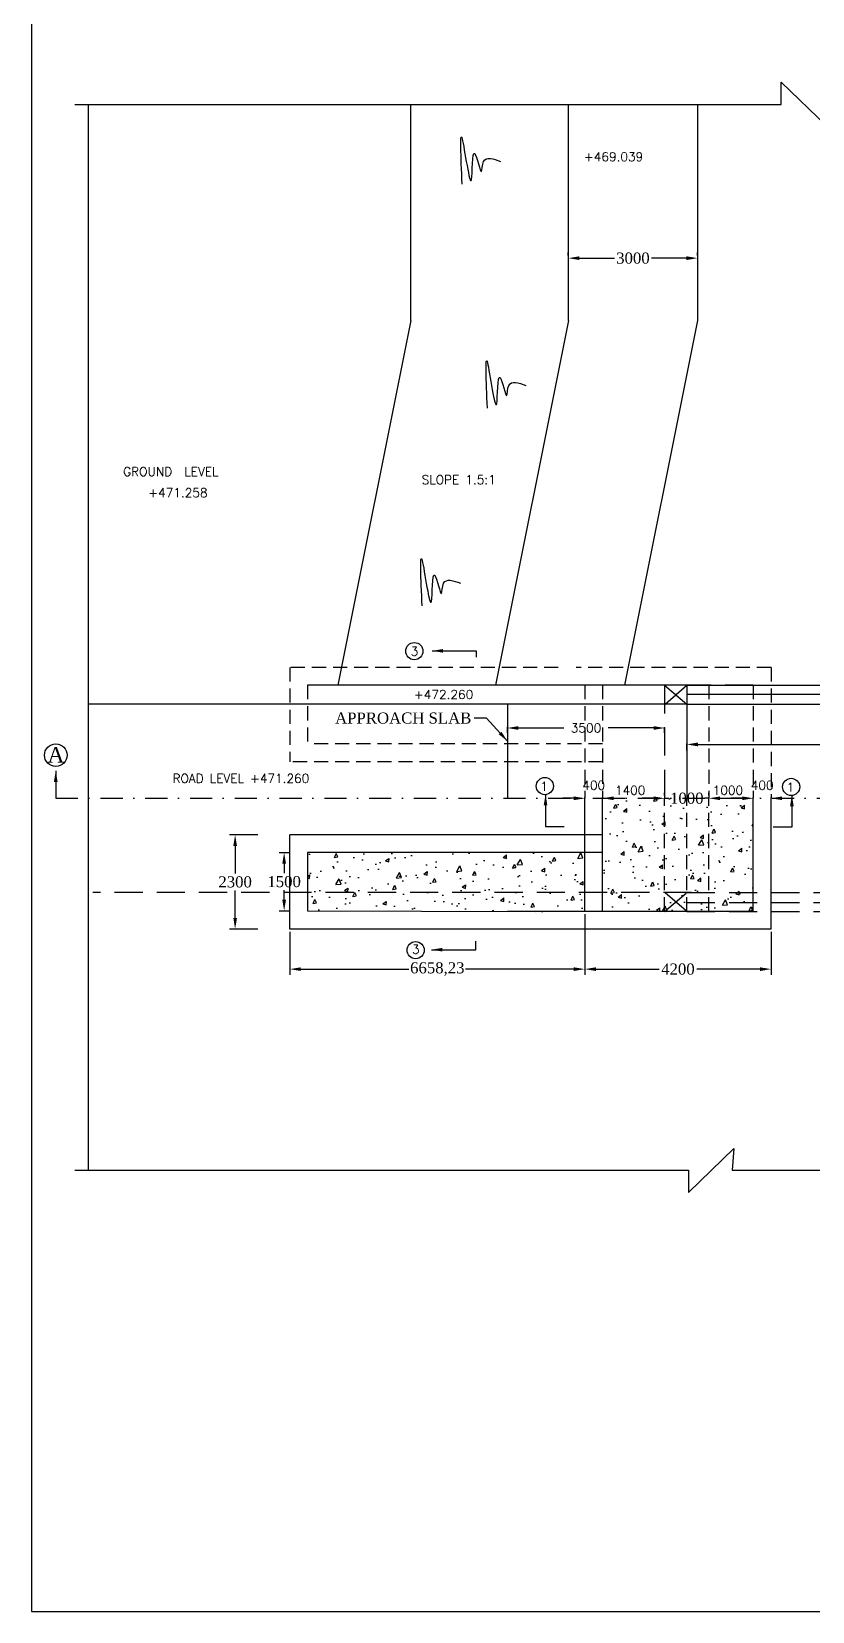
# Model space of a CAD drawing. Header units: millimetres. Extents: x 173 to 1182, y 876 to 1915.
# Drawn here: x 173.3 to 349.4, y 876.3 to 1232.5 of the extents above; entities that cross this region are included whole.
import ezdxf

# ---------------------------------------------------------------- set-up
doc = ezdxf.new("R2010")
doc.units = ezdxf.units.MM
doc.linetypes.add('DASHDOTX2', pattern=[2, 1, -0.5, 0, -0.5])
doc.linetypes.add('HIDDEN', pattern=[9.525, 6.35, -3.175])
doc.styles.add('ROMANS', font='romans')
doc.styles.get("Standard").update_dxf_attribs({"font": 'times.ttf'})
doc.styles.add('TIMES NEW ROMAN', font='times.ttf')
doc.dimstyles.new('ISO-25', dxfattribs={"dimtxt": 2.5, "dimasz": 2.5, "dimexe": 1.25, "dimexo": 0.625, "dimtad": 0, "dimtih": 1, "dimtoh": 1, "dimlfac": 100, "dimtxsty": 'TIMES NEW ROMAN', "dimcen": 2.5, "dimadec": 0, "dimazin": 0, "dimtfac": 1, "dimtmove": 0, "dimatfit": 3, "dimfxl": 1, "dimarcsym": 0})
doc.dimstyles.get("Standard").update_dxf_attribs({"dimtxt": 2, "dimasz": 2.5, "dimexe": 0.18, "dimexo": 0.18, "dimgap": 1.5, "dimtad": 0, "dimtih": 1, "dimtoh": 1, "dimdec": 0, "dimlfac": 100, "dimzin": 0, "dimdsep": 46, "dimtxsty": 'ROMANS', "dimcen": 0.09, "dimadec": 0, "dimazin": 0, "dimtfac": 1, "dimtdec": 0, "dimtofl": 0, "dimtmove": 1, "dimatfit": 1, "dimfxl": 1, "dimtolj": 1, "dimtzin": 0, "dimarcsym": 0})
doc.dimstyles.new('STANDARD$0', dxfattribs={"dimscale": 88.888889, "dimtxt": 0.02, "dimasz": 0.02, "dimexe": 0.1, "dimexo": 0.1, "dimgap": 0.09, "dimtad": 2, "dimtih": 1, "dimtoh": 1, "dimdec": 0, "dimzin": 1, "dimdsep": 46, "dimtxsty": 'Standard', "dimcen": 0.09, "dimadec": 0, "dimazin": 0, "dimtfac": 1, "dimtdec": 4, "dimtofl": 0, "dimtmove": 0, "dimatfit": 3, "dimfxl": 1, "dimtolj": 1, "dimtzin": 1, "dimarcsym": 0})

# ---------------------------------------------------------------- blocks, each defined once
blk = doc.blocks.new('*D79')
at = {"color": 0, "lineweight": -2, "transparency": 16777216}
for p, q in [((333.58, 1059.65), (331.08, 1059.65)), ((336.08, 1058.21), (336.08, 1059.83)), ((340.08, 1058.21), (340.08, 1059.83)), ((342.58, 1059.65), (345.08, 1059.65))]:
    blk.add_line(p, q, dxfattribs=at)
at = {"color": 0, "transparency": 16777216}
for points in [[(333.58, 1060.06), (333.58, 1059.23), (336.08, 1059.65)], [(342.58, 1060.06), (342.58, 1059.23), (340.08, 1059.65)]]:
    blk.add_solid(points, dxfattribs=at)
at = {"layer": 'Defpoints', "color": 0, "transparency": 16777216}
for p in [(340.08, 1059.65), (336.08, 1058.03), (340.08, 1058.03)]:
    blk.add_point(p, dxfattribs=at)
at = {"color": 0, "transparency": 16777216, "insert": (338.08, 1062.58), "char_height": 2, "attachment_point": 5, "style": 'ROMANS'}
blk.add_mtext('\\A1;400', dxfattribs=at)
blk = doc.blocks.new('*D103')
at = {"color": 0, "lineweight": -2, "transparency": 16777216}
for p, q in [((313.58, 1059.65), (311.08, 1059.65)), ((316.08, 1060.27), (316.08, 1060.9)), ((316.08, 1059.65), (317.05, 1059.65)), ((326.08, 1059.65), (325.12, 1059.65)), ((326.08, 1060.27), (326.08, 1060.9)), ((328.58, 1059.65), (331.08, 1059.65))]:
    blk.add_line(p, q, dxfattribs=at)
at = {"color": 0, "transparency": 16777216}
for points in [[(313.58, 1060.06), (313.58, 1059.23), (316.08, 1059.65)], [(328.58, 1060.06), (328.58, 1059.23), (326.08, 1059.65)]]:
    blk.add_solid(points, dxfattribs=at)
at = {"layer": 'Defpoints', "color": 0, "transparency": 16777216}
for p in [(316.08, 1059.65), (326.08, 1059.65), (326.08, 1059.65)]:
    blk.add_point(p, dxfattribs=at)
at = {"color": 0, "transparency": 16777216, "insert": (321.08, 1059.65), "char_height": 2.5, "attachment_point": 5, "style": 'TIMES NEW ROMAN'}
blk.add_mtext('1000', dxfattribs=at)
blk = doc.blocks.new('*D80')
at = {"color": 0, "lineweight": -2, "transparency": 16777216}
for p, q in [((321.08, 1070.45), (321.08, 1071.97)), ((323.58, 1071.79), (361.44, 1071.79)), ((409.34, 1071.79), (371.48, 1071.79)), ((411.84, 1070.45), (411.84, 1071.97))]:
    blk.add_line(p, q, dxfattribs=at)
at = {"color": 0, "transparency": 16777216}
for points in [[(323.58, 1072.21), (323.58, 1071.37), (321.08, 1071.79)], [(409.34, 1072.21), (409.34, 1071.37), (411.84, 1071.79)]]:
    blk.add_solid(points, dxfattribs=at)
at = {"layer": 'Defpoints', "color": 0, "transparency": 16777216}
for p in [(321.08, 1070.27), (411.84, 1071.79), (411.84, 1070.27)]:
    blk.add_point(p, dxfattribs=at)
at = {"color": 0, "transparency": 16777216, "insert": (366.46, 1071.79), "char_height": 2, "attachment_point": 5, "style": 'ROMANS'}
blk.add_mtext('\\A1;9000', dxfattribs=at)
blk = doc.blocks.new('*D81')
at = {"color": 0, "lineweight": -2, "transparency": 16777216}
for p, q in [((280.6, 1074.39), (280.6, 1075.68)), ((283.1, 1075.5), (293.32, 1075.5)), ((313.58, 1075.5), (303.37, 1075.5)), ((316.08, 1074.39), (316.08, 1075.68))]:
    blk.add_line(p, q, dxfattribs=at)
at = {"color": 0, "transparency": 16777216}
for points in [[(283.1, 1075.91), (283.1, 1075.08), (280.6, 1075.5)], [(313.58, 1075.91), (313.58, 1075.08), (316.08, 1075.5)]]:
    blk.add_solid(points, dxfattribs=at)
at = {"layer": 'Defpoints', "color": 0, "transparency": 16777216}
for p in [(280.6, 1074.21), (316.08, 1075.5), (316.08, 1074.21)]:
    blk.add_point(p, dxfattribs=at)
at = {"color": 0, "transparency": 16777216, "insert": (298.34, 1075.5), "char_height": 2, "attachment_point": 5, "style": 'ROMANS'}
blk.add_mtext('\\A1;3500', dxfattribs=at)
blk = doc.blocks.new('*D115')
at = {"color": 0, "lineweight": -2, "transparency": 16777216}
for p, q in [((294.35, 1182.08), (294.35, 1182.7)), ((296.85, 1181.45), (304.75, 1181.45)), ((321, 1181.45), (313.1, 1181.45)), ((323.5, 1182.08), (323.5, 1182.7))]:
    blk.add_line(p, q, dxfattribs=at)
at = {"color": 0, "transparency": 16777216}
for points in [[(296.85, 1181.87), (296.85, 1181.03), (294.35, 1181.45)], [(321, 1181.87), (321, 1181.03), (323.5, 1181.45)]]:
    blk.add_solid(points, dxfattribs=at)
at = {"layer": 'Defpoints', "color": 0, "transparency": 16777216}
for p in [(294.35, 1181.45), (323.5, 1181.45), (323.5, 1181.45)]:
    blk.add_point(p, dxfattribs=at)
at = {"color": 0, "transparency": 16777216, "insert": (308.93, 1181.45), "char_height": 2.5, "attachment_point": 5, "style": 'TIMES NEW ROMAN'}
blk.add_mtext('3000', dxfattribs=at)
blk = doc.blocks.new('*D116')
at = {"color": 0, "lineweight": -2, "transparency": 16777216}
for p, q in [((295.58, 1059.65), (293.08, 1059.65)), ((298.08, 1058.21), (298.08, 1059.83)), ((302.08, 1058.21), (302.08, 1059.83)), ((304.58, 1059.65), (307.08, 1059.65))]:
    blk.add_line(p, q, dxfattribs=at)
at = {"color": 0, "transparency": 16777216}
for points in [[(295.58, 1060.06), (295.58, 1059.23), (298.08, 1059.65)], [(304.58, 1060.06), (304.58, 1059.23), (302.08, 1059.65)]]:
    blk.add_solid(points, dxfattribs=at)
at = {"layer": 'Defpoints', "color": 0, "transparency": 16777216}
for p in [(302.08, 1059.65), (298.08, 1058.03), (302.08, 1058.03)]:
    blk.add_point(p, dxfattribs=at)
at = {"color": 0, "transparency": 16777216, "insert": (300.08, 1062.58), "char_height": 2, "attachment_point": 5, "style": 'ROMANS'}
blk.add_mtext('\\A1;400', dxfattribs=at)
blk = doc.blocks.new('*D117')
at = {"color": 0, "lineweight": -2, "transparency": 16777216}
for p, q in [((224.29, 1051.41), (217.93, 1051.41)), ((219.18, 1048.91), (219.18, 1042.68)), ((219.18, 1032.66), (219.18, 1038.88)), ((224.29, 1030.16), (217.93, 1030.16))]:
    blk.add_line(p, q, dxfattribs=at)
at = {"color": 0, "transparency": 16777216}
for points in [[(218.77, 1048.91), (219.6, 1048.91), (219.18, 1051.41)], [(218.77, 1032.66), (219.6, 1032.66), (219.18, 1030.16)]]:
    blk.add_solid(points, dxfattribs=at)
at = {"layer": 'Defpoints', "color": 0, "transparency": 16777216}
for p in [(224.91, 1051.41), (219.18, 1030.16), (224.91, 1030.16)]:
    blk.add_point(p, dxfattribs=at)
at = {"color": 0, "transparency": 16777216, "insert": (219.18, 1040.78), "char_height": 2.5, "attachment_point": 5, "style": 'TIMES NEW ROMAN'}
blk.add_mtext('2300', dxfattribs=at)
blk = doc.blocks.new('*D118')
at = {"color": 0, "lineweight": -2, "transparency": 16777216}
for p, q in [((229.14, 1047.41), (231.49, 1047.41)), ((230.24, 1044.91), (230.24, 1042.74)), ((230.24, 1036.78), (230.24, 1038.95)), ((229.1, 1034.28), (231.49, 1034.28))]:
    blk.add_line(p, q, dxfattribs=at)
at = {"color": 0, "transparency": 16777216}
for points in [[(229.82, 1044.91), (230.66, 1044.91), (230.24, 1047.41)], [(229.82, 1036.78), (230.66, 1036.78), (230.24, 1034.28)]]:
    blk.add_solid(points, dxfattribs=at)
at = {"layer": 'Defpoints', "color": 0, "transparency": 16777216}
for p in [(228.51, 1047.41), (228.47, 1034.28), (230.24, 1034.28)]:
    blk.add_point(p, dxfattribs=at)
at = {"color": 0, "transparency": 16777216, "insert": (230.24, 1040.84), "char_height": 2.5, "attachment_point": 5, "style": 'TIMES NEW ROMAN'}
blk.add_mtext('1500', dxfattribs=at)
blk = doc.blocks.new('*D136')
at = {"color": 0, "lineweight": -2, "transparency": 16777216}
for p, q in [((298.08, 1033.53), (298.08, 1019.87)), ((231.5, 1029.53), (231.5, 1019.87)), ((234, 1021.12), (258.4, 1021.12)), ((295.58, 1021.12), (271.18, 1021.12))]:
    blk.add_line(p, q, dxfattribs=at)
at = {"color": 0, "transparency": 16777216}
for points in [[(234, 1021.53), (234, 1020.7), (231.5, 1021.12)], [(295.58, 1021.53), (295.58, 1020.7), (298.08, 1021.12)]]:
    blk.add_solid(points, dxfattribs=at)
at = {"layer": 'Defpoints', "color": 0, "transparency": 16777216}
for p in [(298.08, 1034.15), (231.5, 1030.16), (298.08, 1021.12)]:
    blk.add_point(p, dxfattribs=at)
at = {"color": 0, "transparency": 16777216, "insert": (264.79, 1021.12), "char_height": 2.5, "attachment_point": 5, "style": 'TIMES NEW ROMAN'}
blk.add_mtext('6658,23', dxfattribs=at)
blk = doc.blocks.new('*D137')
at = {"color": 0, "lineweight": -2, "transparency": 16777216}
for p, q in [((298.08, 1029.52), (298.08, 1019.87)), ((340.08, 1029.52), (340.08, 1019.87)), ((300.58, 1021.12), (314.86, 1021.12)), ((337.58, 1021.12), (323.31, 1021.12))]:
    blk.add_line(p, q, dxfattribs=at)
at = {"color": 0, "transparency": 16777216}
for points in [[(300.58, 1021.53), (300.58, 1020.7), (298.08, 1021.12)], [(337.58, 1021.53), (337.58, 1020.7), (340.08, 1021.12)]]:
    blk.add_solid(points, dxfattribs=at)
at = {"layer": 'Defpoints', "color": 0, "transparency": 16777216}
for p in [(298.08, 1030.15), (340.08, 1030.15), (340.08, 1021.12)]:
    blk.add_point(p, dxfattribs=at)
at = {"color": 0, "transparency": 16777216, "insert": (319.08, 1021.12), "char_height": 2.5, "attachment_point": 5, "style": 'TIMES NEW ROMAN'}
blk.add_mtext('4200', dxfattribs=at)

msp = doc.modelspace()

# ---------------------------------------------------------------- hatches: boundary and pattern name
h = msp.add_hatch()
h.set_pattern_fill('AR-CONC', color=256, scale=0.05, angle=15, style=0)
h.set_pattern_definition([(65, (1310.808, -400.4454), (9.00511, 1.587844), [0.9525, -10.4775]), (10, (1310.808, -400.445), (-4.174553, 8.77125), [0.762, -8.382]), (115.451, (1311.5585, -400.313), (4.8306, 10.359062), [0.8095, -8.9045]), (61.1842, (1310.151, -397.992), (13.63618, 1.47753), [1.42875, -15.71625]), (111.6356, (1311.287, -397.869), (8.26382, 15.02197), [1.21425, -13.35675]), (6.184, (1310.15, -397.992), (8.26385, 15.02196), [1.143, -12.573]), (36, (1311.542, -398.277), (8.64585, -2.977004), [0.9525, -10.4775]), (341, (1311.542, -398.277), (0.60124, 9.695373), [0.762, -8.382]), (86.4514, (1312.262, -398.525), (9.247065, 6.718383), [0.8095, -8.9045]), (52.5, (1310.808, -400.4454), (-0.9450546, 4.123664), [0, -8.2804, 0, -8.509, 0, -8.41375]), (22.5, (1310.808, -400.4454), (1.93071, 5.70306), [0, -4.8514, 0, -8.0899, 0, -3.20675]), (342.5, (1308.0725, -401.1784), (6.622658, 1.4779943), [0, -3.175, 0, -9.906, 0, -13.1445]), (332.5, (1306.846, -401.507), (6.825047, 3.144938), [0, -4.1275, 0, -6.5786, 0, -9.3345])])
h.paths.add_polyline_path([(235.50203, 1047.40504), (235.50203, 1038.39764), (298.08433, 1038.39764), (298.08433, 1047.40504)])
h.paths.add_polyline_path([(286.97085, 1034.14764), (298.08433, 1034.14764), (298.08433, 1038.39764), (235.50203, 1038.39764), (235.50203, 1034.29395)])
h.paths.add_polyline_path([(316.08433, 1038.39764), (316.08433, 1059.65022), (302.08433, 1059.65047), (302.08433, 1038.39764)])
h.paths.add_polyline_path([(316.08433, 1034.14764), (316.08433, 1038.39764), (302.08433, 1038.39764), (302.08433, 1034.14764)])
h.paths.add_polyline_path([(321.08433, 1059.65013), (316.08433, 1059.65022), (316.08433, 1038.39764), (321.08433, 1038.39764)])
h.paths.add_polyline_path([(321.08433, 1038.39764), (322.1528, 1038.39764), (326.08433, 1038.39764), (326.08433, 1059.65003), (321.08433, 1059.65013)])
h.paths.add_polyline_path([(336.08433, 1059.64985), (326.08433, 1059.65003), (326.08433, 1038.39764), (336.08433, 1038.39764)])
h.paths.add_polyline_path([(336.08433, 1036.14764), (336.08433, 1038.39764), (326.08433, 1038.39764), (326.08433, 1036.14764)])
h.paths.add_polyline_path([(336.08433, 1034.14764), (336.08433, 1036.14764), (326.08433, 1036.14764), (326.08433, 1034.14764)])
h.paths.add_polyline_path([(326.08433, 1034.14764), (326.08433, 1036.14764), (321.08433, 1036.14764), (321.08433, 1034.14764)])
h.paths.add_polyline_path([(326.08433, 1036.14764), (326.08433, 1038.39764), (321.08433, 1038.39764), (321.08433, 1036.14764)])
h.paths.add_polyline_path([(321.08433, 1038.39764), (318.61257, 1036.29665), (321.08433, 1034.14764)])
h.paths.add_polyline_path([(321.08433, 1034.14764), (318.61257, 1036.29665), (316.08433, 1034.14764)])
h.paths.add_polyline_path([(318.61257, 1036.29665), (316.19603, 1038.39764), (316.08433, 1038.39764), (316.08433, 1034.14764)])
h.paths.add_polyline_path([(321.08433, 1038.39764), (316.19603, 1038.39764), (318.61257, 1036.29665)])
h.paths.add_polyline_path([(237.37477, 1042.74024), (245.44344, 1042.74024), (245.44344, 1038.94698), (237.37477, 1038.94698)], flags=24)
h.paths.add_polyline_path([(317.04999, 1061.54427), (325.11866, 1061.54427), (325.11866, 1057.75101), (317.04999, 1057.75101)], flags=9)

# ---------------------------------------------------------------- linework, layer by layer
for p, q in [((173.25993, 1471.28119), (173.25993, 876.28119)), ((342.36129, 1221.13095), (352.6592, 1211.22213)), ((342.36129, 1216.11605), (342.36129, 1221.13095)), ((183.03285, 1216.11605), (331.34573, 1216.11605)), ((186.03285, 1216.11605), (186.03285, 975.78222)), ((258.80203, 1167.39764), (258.80203, 1216.11605)), ((294.35295, 1167.39764), (294.35295, 1216.11605)), ((323.50295, 1216.11605), (323.50295, 1167.39764)), ((331.34573, 1216.11605), (342.36129, 1216.11605)), ((258.80203, 1167.39764), (242.35203, 1085.14764)), ((294.35295, 1167.39764), (277.90295, 1085.14764)), ((323.50295, 1167.39764), (307.05295, 1085.14764)), ((316.08433, 1085.14764), (235.50203, 1085.14764)), ((321.08433, 1085.14764), (316.08433, 1085.14764)), ((316.08433, 1085.14764), (321.08433, 1080.89764)), ((316.19603, 1080.89764), (321.08433, 1085.14764)), ((321.08433, 1085.14764), (457.42528, 1085.14764)), ((321.08433, 1085.14764), (321.08433, 1059.64764)), ((321.08433, 1083.14764), (457.42528, 1083.14764)), ((321.08433, 1080.89764), (186.03285, 1080.89764)), ((280.60239, 1080.89764), (280.60213, 1059.65086)), ((321.08433, 1080.89764), (457.42528, 1080.89764)), ((298.08433, 1034.15425), (298.08433, 1059.65425)), ((302.08433, 1034.15425), (302.08433, 1059.65425)), ((336.08433, 1034.14764), (336.08433, 1059.64764)), ((340.08433, 1030.14764), (340.08433, 1059.64764)), ((231.50203, 1030.15504), (231.50203, 1051.40504)), ((302.08433, 1051.40504), (231.50203, 1051.40504)), ((302.08433, 1047.40504), (235.50203, 1047.40504)), ((235.50203, 1047.40504), (235.50203, 1034.29395)), ((235.50203, 1034.29395), (286.97085, 1034.14764)), ((336.08433, 1034.14764), (280.60239, 1034.14764)), ((321.08433, 1034.14764), (316.08433, 1034.14764)), ((292.08433, 1030.15504), (231.50203, 1030.15504)), ((340.08433, 1030.14764), (280.60239, 1030.14764)), ((321.42881, 970.76733), (331.72672, 980.67615)), ((331.72672, 980.67615), (331.34573, 975.78222)), ((183.03285, 975.78222), (321.42881, 975.78222)), ((321.42881, 975.78222), (321.42881, 970.76733)), ((331.34573, 975.78222), (457.42528, 975.78222)), ((173.25993, 876.28119), (1068.25993, 876.28119))]:
    msp.add_line(p, q)
at = {"linetype": 'HIDDEN', "ltscale": 0.5}
for p, q in [((292.08433, 1089.14764), (231.50203, 1089.14764)), ((231.50203, 1089.14764), (231.50203, 1067.89764)), ((340.08433, 1089.14764), (296.08433, 1089.14764)), ((340.08433, 1089.14764), (340.08433, 1059.64764)), ((235.50203, 1085.14764), (235.50203, 1071.89764)), ((298.08433, 1085.14764), (298.08433, 1059.64764)), ((302.08433, 1085.14764), (302.08433, 1059.64764)), ((326.08433, 1085.14764), (326.08433, 1059.64764)), ((336.08433, 1085.14764), (336.08433, 1059.64764)), ((302.08433, 1071.89764), (235.50203, 1071.89764)), ((302.08433, 1067.89764), (231.50203, 1067.89764)), ((316.08433, 1034.14764), (316.08433, 1059.64764)), ((321.08433, 1034.14764), (321.08433, 1059.64764)), ((326.08433, 1034.14764), (326.08433, 1059.64764))]:
    msp.add_line(p, q, dxfattribs=at)
at = {"linetype": 'HIDDEN'}
for p, q in [((336.08433, 1085.14764), (296.08433, 1085.14764)), ((316.08433, 1085.14764), (316.08433, 1059.64764)), ((322.1528, 1038.39764), (187.10132, 1038.39764)), ((316.08433, 1034.14764), (321.08433, 1038.39764)), ((316.19603, 1038.39764), (321.08433, 1034.14764)), ((321.08433, 1038.39764), (457.42528, 1038.39764)), ((321.08433, 1036.14764), (457.42528, 1036.14764)), ((321.08433, 1034.14764), (457.42528, 1034.14764))]:
    msp.add_line(p, q, dxfattribs=at)
at = {"linetype": 'DASHDOTX2', "ltscale": 5}
msp.add_line((178.7106, 1059.65272), (457.42528, 1059.64764), dxfattribs=at)
for centre, radius in [((259.61078, 1092.8373), 1.93746), ((178.7106, 1069.35272), 2.54951), ((289.05233, 1062.39893), 1.93746), ((344.62038, 1062.20965), 1.93746), ((259.90161, 1025.39285), 1.93746)]:
    msp.add_circle(centre, radius)
for points in [[(270.40337, 1198.12667), (270.40337, 1208.3701), (272.49145, 1199.16998), (273.25075, 1205.05047), (274.76935, 1200.97207), (275.24392, 1203.24839), (279.04043, 1203.24839)], [(276.10432, 1147.63696), (276.10432, 1157.88039), (278.1924, 1148.68027), (278.9517, 1154.56076), (280.4703, 1150.48236), (280.94487, 1152.75867), (284.74137, 1152.75867)], [(261.37367, 1103.01542), (261.37367, 1113.25885), (263.46175, 1104.05873), (264.22105, 1109.93922), (265.73966, 1105.86082), (266.21422, 1108.13714), (270.01073, 1108.13714)]]:
    msp.add_spline(points, degree=3)

# ---------------------------------------------------------------- texts
at = {"style": 'ROMANS'}
for s, p in [('+469.039', (297.86499, 1203.31031)), ('GROUND  LEVEL', (193.92197, 1132.31035)), ('+471.258', (199.58583, 1127.55775)), ('SLOPE 1.5:1', (261.26623, 1130.49142)), (' +472.260', (258.14572, 1082.04076)), (' ROAD LEVEL +471.260', (203.68415, 1063.12981)), ('1', (288.03458, 1061.35192)), ('1400', (304.87489, 1060.4441)), ('1000', (326.92525, 1060.4441)), ('1', (343.60262, 1061.16265))]:
    msp.add_text(s, height=2, dxfattribs=at).set_placement(p)
for p in [(258.78745, 1091.7692), (259.07829, 1024.58683)]:
    msp.add_text('3', height=2, rotation=1.1437669, dxfattribs=at).set_placement(p)
for s, insert, char_height, width, attachment_point in [('APPROACH SLAB', (272.47805, 1078.99112), 2.5, 100, 3), ('A', (176.84564, 1071.20577), 3.5, 4.365, 1)]:
    msp.add_mtext(s, dxfattribs=dict(insert=insert, char_height=char_height, width=width, attachment_point=attachment_point))

# ---------------------------------------------------------------- dimensions: what is measured, and where the dimension line sits
dim = msp.add_linear_dim(base=(323.50295, 1181.45138), p1=(294.35295, 1181.45138), p2=(323.50295, 1181.45138), text='3000', dimstyle='ISO-25')
dim.commit()
dim.dimension.update_dxf_attribs({"geometry": '*D115', "text_midpoint": (308.92795, 1181.45138)})
for base, p1, p2, text, override, picture, middle in [((316.08433, 1075.49591), (280.60239, 1074.20726), (316.08433, 1074.20726), '3500', {"dimscale": 1, "dimtxt": 2, "dimasz": 2.5, "dimexe": 0.18, "dimexo": 0.18, "dimgap": 1.5, "dimtad": 0, "dimlfac": 100, "dimzin": 0, "dimtxsty": 'ROMANS', "dimtdec": 0, "dimtmove": 2, "dimatfit": 1, "dimtzin": 0}, '*D81', (298.34336, 1075.49591)), ((411.83781, 1071.78866), (321.08433, 1070.27353), (411.83781, 1070.27353), '9000', {"dimscale": 1, "dimtxt": 2, "dimasz": 2.5, "dimexe": 0.18, "dimexo": 0.18, "dimgap": 1.5, "dimtad": 0, "dimlfac": 100, "dimzin": 0, "dimtxsty": 'ROMANS', "dimtdec": 0, "dimtmove": 1, "dimatfit": 1, "dimtzin": 0}, '*D80', (366.46107, 1071.78866))]:
    dim = msp.add_linear_dim(base=base, p1=p1, p2=p2, text=text, dimstyle='STANDARD$0', override=override)
    dim.commit()
    dim.dimension.update_dxf_attribs({"geometry": picture, "text_midpoint": middle})
for base, p1, p2, picture, middle in [((302.08433, 1059.64764), (298.08433, 1058.02601), (302.08433, 1058.02601), '*D116', (300.08433, 1062.57764)), ((340.08433, 1059.64764), (336.08433, 1058.02601), (340.08433, 1058.02601), '*D79', (338.08433, 1062.57764))]:
    dim = msp.add_linear_dim(base=base, p1=p1, p2=p2, dimstyle='STANDARD$0', override={"dimscale": 1, "dimtxt": 2, "dimasz": 2.5, "dimexe": 0.18, "dimexo": 0.18, "dimgap": 1.5, "dimtad": 0, "dimlfac": 100, "dimzin": 0, "dimtxsty": 'ROMANS', "dimtdec": 0, "dimtmove": 2, "dimatfit": 1, "dimtzin": 0})
    dim.commit()
    dim.dimension.update_dxf_attribs({"geometry": picture, "text_midpoint": middle})
for base, p1, p2, picture, middle in [((326.08433, 1059.64764), (316.08433, 1059.64764), (326.08433, 1059.64764), '*D103', (321.08433, 1059.64764)), ((298.08433, 1021.11824), (231.50203, 1030.15504), (298.08433, 1034.15425), '*D136', (264.79318, 1021.11824)), ((340.08433, 1021.11824), (298.08433, 1030.14764), (340.08433, 1030.14764), '*D137', (319.08433, 1021.11824))]:
    dim = msp.add_linear_dim(base=base, p1=p1, p2=p2, dimstyle='ISO-25')
    dim.commit()
    dim.dimension.update_dxf_attribs({"geometry": picture, "text_midpoint": middle})
for base, p1, p2, text, picture, middle in [((219.1846, 1030.15504), (224.91398, 1051.40504), (224.91398, 1030.15504), '2300', '*D117', (219.1846, 1040.78004)), ((230.23837, 1034.28218), (228.51019, 1047.40504), (228.47289, 1034.28218), '1500', '*D118', (230.23837, 1040.84361))]:
    dim = msp.add_linear_dim(base=base, p1=p1, p2=p2, angle=90, text=text, dimstyle='ISO-25')
    dim.commit()
    dim.dimension.update_dxf_attribs({"geometry": picture, "text_midpoint": middle})

# ---------------------------------------------------------------- leaders
for points, dimstyle, override in [([(263.59863, 1092.89143), (273.55302, 1092.89143), (273.55302, 1091.44264)], 'Standard', {"dimgap": 1.5, "dimtad": 0}), ([(280.63584, 1072.52008), (275.87905, 1077.74112), (273.10305, 1077.74112)], 'ISO-25', {"dimgap": 0.625, "dimtad": 0}), ([(178.7106, 1065.85272), (178.7106, 1059.65272)], 'Standard', {"dimgap": 0.09, "dimtad": 0}), ([(289.21264, 1060.53304), (289.21264, 1053.29228), (293.42609, 1053.29228)], 'Standard', {"dimgap": 1.5, "dimtad": 0}), ([(344.78068, 1060.34376), (344.78068, 1053.10301), (340.59476, 1053.10301)], 'Standard', {"dimgap": 1.5, "dimtad": 0}), ([(263.45741, 1025.49922), (273.49878, 1025.49922), (273.49878, 1027.41494)], 'Standard', {"dimgap": 1.5, "dimtad": 0})]:
    msp.add_leader(points, dimstyle=dimstyle, override=override)

doc.saveas('drawing.dxf')
